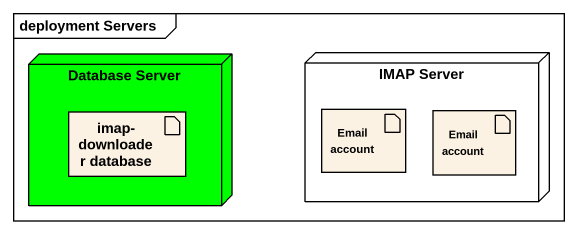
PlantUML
@startuml
mainframe deployment Servers
node "Database Server" as Database_Server #00FF00 {
  artifact "imap-downloader database" as imap_downloader_database
}
node "IMAP Server" as IMAP_Server {
  artifact "Email account" as Email_account
  artifact "Email account" as Email_account_2
}
@enduml
